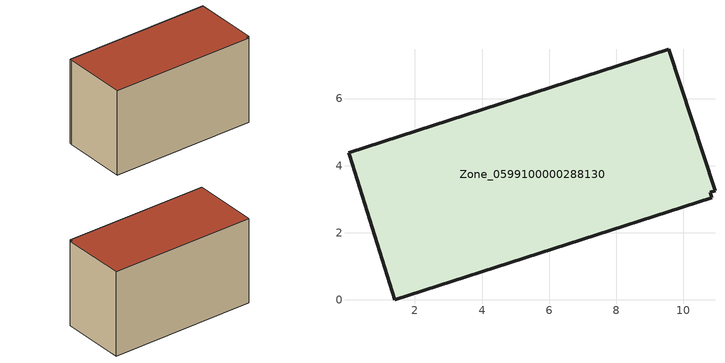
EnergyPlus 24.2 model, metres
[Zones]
Zone_0599100000288130
 floor ground (C_G): 10.85,3.04 1.39,0 0.05,4.29 0.02,4.39 9.57,7.47 10.95,3.25 10.81,3.2 z3.78
 wall outside (C_F): 9.57,7.47 0.02,4.39 0.05,4.29 1.39,0 10.85,3.04 10.81,3.2 10.95,3.25 9.57,7.47 z3.78:9.62
 roof outside (C_R): 10.95,3.25 9.57,7.47 0.02,4.39 0.05,4.29 1.39,0 10.85,3.04 10.81,3.2 z9.62
[BUILDING]
Pand.0599100000288130: North Axis=0; Terrain=City; Loads Convergence Tolerance Value=0.04; Temperature Convergence Tolerance Value=0.4; Solar Distribution=FullExterior; Maximum Number of Warmup Days=25; Minimum Number of Warmup Days=1
[Site:Location]
Rotterdam.The.Hague.AP_ZH_NLD Design_Conditions: Latitude=51.96; Longitude=4.45; Time Zone=1; Elevation=-4.5
[SITE:GROUNDTEMPERATURE:BUILDINGSURFACE]
18, 18, 18, 18, 18, 18, 18, 18, 18, 18, 18, 18
[MATERIAL] Thermal Absorptance=0.9; Solar Absorptance=0.7; Visible Absorptance=0.7
Name | Roughness | Thickness | Conductivity | Density | Specific Heat
G.TI.1946-1964 | MediumSmooth | 0.15 | 1 | 540 | 1210
F.TI.1946-1964 | Rough | 0.3 | 0.857143 | 1920 | 840
R.TI.1946-1964 | MediumRough | 0.2 | 0.277778 | 1500 | 1000
[CONSTRUCTION]
C_G: G.TI.1946-1964
C_F: F.TI.1946-1964
C_R: R.TI.1946-1964
[ZONE]
Zone_0599100000288130: Type=1; Multiplier=1; Ceiling Height=Autocalculate; Volume=Autocalculate; Floor Area=autocalculate; Part of Total Floor Area=Yes
[ZONEINFILTRATION:DESIGNFLOWRATE]
Infil_Zone_0599100000288130: Zone or ZoneList or Space or SpaceList=Zone_0599100000288130; Schedule=AlwaysOn; Design Flow Rate Calculation Method=Flow/Area; Flow Rate per Floor Area=0.003; Constant Term Coefficient=1; Temperature Term Coefficient=0; Velocity Term Coefficient=0; Velocity Squared Term Coefficient=0
[HVACTEMPLATE:ZONE:IDEALLOADSAIRSYSTEM]
Zone_0599100000288130: Maximum Heating Supply Air Temperature=50; Minimum Cooling Supply Air Temperature=13; Maximum Heating Supply Air Humidity Ratio=0.0156; Minimum Cooling Supply Air Humidity Ratio=0.0077; Heating Limit=NoLimit; Cooling Limit=NoLimit; Dehumidification Control Type=ConstantSensibleHeatRatio; Cooling Sensible Heat Ratio=0.7; Dehumidification Setpoint=60; Humidification Control Type=None; Humidification Setpoint=30; Outdoor Air Method=None; Outdoor Air Flow Rate per Person=0.00944; Outdoor Air Flow Rate per Zone Floor Area=0; Outdoor Air Flow Rate per Zone=0; Demand Controlled Ventilation Type=None; Outdoor Air Economizer Type=NoEconomizer; Heat Recovery Type=None; Sensible Heat Recovery Effectiveness=0.7; Latent Heat Recovery Effectiveness=0.65
[ZONECONTROL:THERMOSTAT]
ThermostatControl_Zone_0599100000288130: Zone or ZoneList=Zone_0599100000288130; Control Type Schedule=DualSetpointControlType; Control 1=Thermostat_Zone_0599100000288130; Temperature Difference Between Cutout And Setpoint=0
[THERMOSTATSETPOINT:DUALSETPOINT]
Thermostat_Zone_0599100000288130: Heating Setpoint Temperature Schedule=HeatingSetpoint_Zone_0599100000288130; Cooling Setpoint Temperature Schedule=CoolingSetpoint_Zone_0599100000288130
[SCHEDULE:COMPACT]
HeatingSetpoint_Zone_0599100000288130: Through: 12/31, For: AllDays, Until: 24:00, 21
CoolingSetpoint_Zone_0599100000288130: Through: 12/31, For: AllDays, Until: 24:00, 24
DualSetpointControlType: Through: 12/31, For: AllDays, Until: 24:00, 4
AlwaysOn: Through: 12/31, For: AllDays, Until: 24:00, 1
